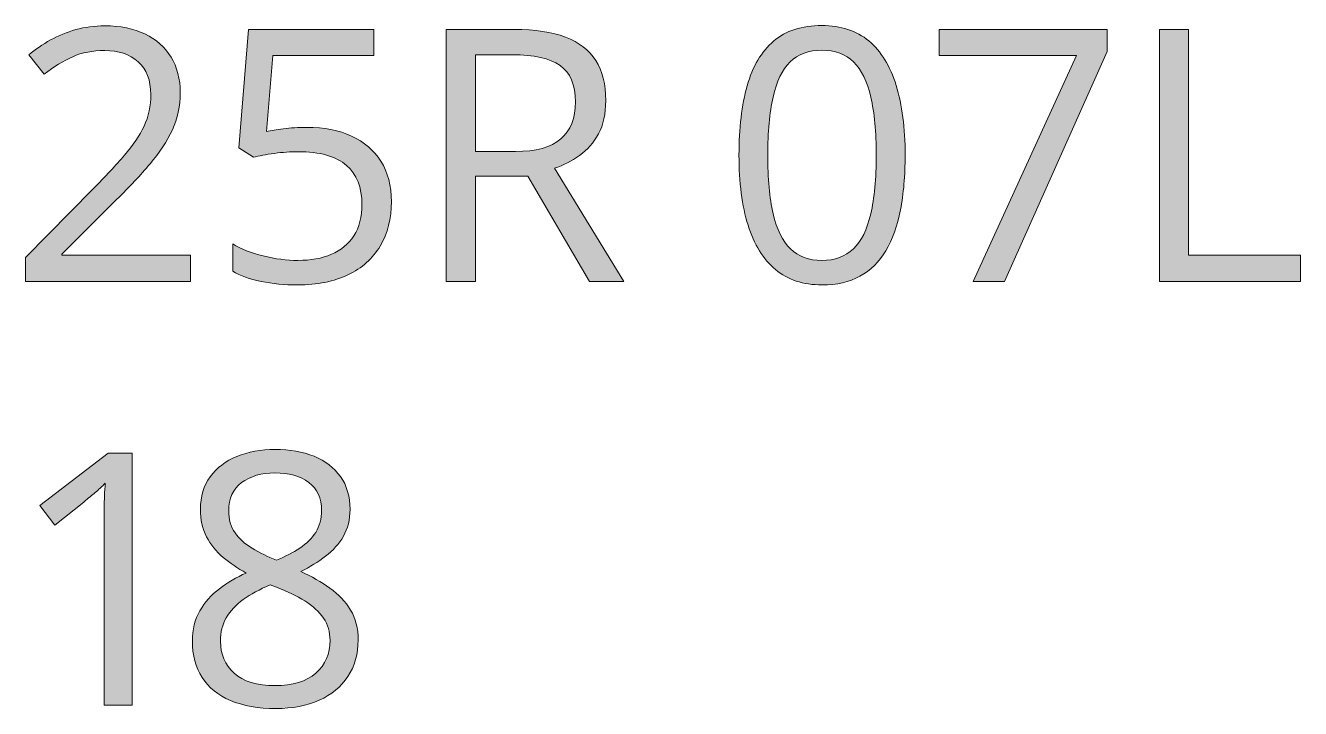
# Model space of a CAD drawing. Extents: x 210.6 to 255.3, y -405.4 to -353.4.
# Drawn here: x 210.62 to 253.97, y -405.43 to -382.21 of the extents above; entities that cross this region are included whole.
import ezdxf

# ---------------------------------------------------------------- set-up
doc = ezdxf.new("R2010")
doc.units = 0
doc.header["$MEASUREMENT"] = 0
doc.layers.add('Layer 1', color=7, linetype='Continuous', lineweight=0)

# ---------------------------------------------------------------- blocks, each defined once
blk = doc.blocks.new('Block_1')
at = {"layer": 'Layer 1', "true_color": 0x231f20, "transparency": 33554687}
h = blk.add_hatch(color=250, dxfattribs=at)
h.dxf.hatch_style = 2
edge = h.paths.add_edge_path()
edge.add_spline(control_points=[(216.233, -390.911), (216.233, -390.911), (210.62, -390.911), (210.62, -390.911), (210.62, -390.911), (210.62, -390.097), (210.62, -390.097), (210.62, -390.097), (212.911, -387.771), (212.911, -387.771), (213.336, -387.341), (213.695, -386.958), (213.986, -386.622), (214.277, -386.286), (214.499, -385.955), (214.651, -385.629), (214.803, -385.303), (214.879, -384.944), (214.879, -384.554), (214.879, -384.069), (214.736, -383.699), (214.449, -383.443), (214.162, -383.188), (213.784, -383.06), (213.315, -383.06), (212.905, -383.06), (212.542, -383.13), (212.225, -383.271), (211.909, -383.411), (211.584, -383.61), (211.252, -383.868), (211.252, -383.868), (210.731, -383.212), (210.731, -383.212), (210.958, -383.021), (211.205, -382.851), (211.472, -382.702), (211.74, -382.554), (212.027, -382.437), (212.333, -382.351), (212.64, -382.265), (212.967, -382.222), (213.315, -382.222), (213.842, -382.222), (214.297, -382.313), (214.68, -382.497), (215.063, -382.681), (215.359, -382.942), (215.568, -383.282), (215.777, -383.622), (215.881, -384.026), (215.881, -384.495), (215.881, -384.948), (215.792, -385.369), (215.612, -385.758), (215.432, -386.146), (215.18, -386.531), (214.856, -386.912), (214.532, -387.293), (214.153, -387.696), (213.719, -388.122), (213.719, -388.122), (211.856, -389.979), (211.856, -389.979), (211.856, -389.979), (211.856, -390.021), (211.856, -390.021), (211.856, -390.021), (216.233, -390.021), (216.233, -390.021), (216.233, -390.021), (216.233, -390.911), (216.233, -390.911)], knot_values=[0, 0, 0, 0, 1, 1, 1, 2, 2, 2, 3, 3, 3, 4, 4, 4, 5, 5, 5, 6, 6, 6, 7, 7, 7, 8, 8, 8, 9, 9, 9, 10, 10, 10, 11, 11, 11, 12, 12, 12, 13, 13, 13, 14, 14, 14, 15, 15, 15, 16, 16, 16, 17, 17, 17, 18, 18, 18, 19, 19, 19, 20, 20, 20, 21, 21, 21, 22, 22, 22, 23, 23, 23, 24, 24, 24, 24], degree=3, periodic=0)
h = blk.add_hatch(color=250, dxfattribs=at)
h.dxf.hatch_style = 2
edge = h.paths.add_edge_path()
edge.add_spline(control_points=[(235.856, -386.616), (235.856, -387.413), (235.917, -388.077), (236.038, -388.608), (236.159, -389.14), (236.355, -389.537), (236.626, -389.801), (236.898, -390.064), (237.254, -390.196), (237.696, -390.196), (238.137, -390.196), (238.494, -390.065), (238.765, -389.804), (239.037, -389.542), (239.234, -389.146), (239.357, -388.614), (239.48, -388.083), (239.542, -387.417), (239.542, -386.616), (239.542, -385.831), (239.481, -385.174), (239.36, -384.645), (239.239, -384.115), (239.043, -383.717), (238.774, -383.449), (238.504, -383.182), (238.145, -383.048), (237.696, -383.048), (237.247, -383.048), (236.887, -383.182), (236.618, -383.449), (236.348, -383.717), (236.154, -384.115), (236.035, -384.645), (235.916, -385.174), (235.856, -385.831), (235.856, -386.616)], knot_values=[0, 0, 0, 0, 1, 1, 1, 2, 2, 2, 3, 3, 3, 4, 4, 4, 5, 5, 5, 6, 6, 6, 7, 7, 7, 8, 8, 8, 9, 9, 9, 10, 10, 10, 11, 11, 11, 12, 12, 12, 12], degree=3, periodic=0)
edge = h.paths.add_edge_path()
edge.add_spline(control_points=[(240.526, -386.616), (240.526, -387.312), (240.473, -387.933), (240.368, -388.479), (240.262, -389.026), (240.096, -389.489), (239.87, -389.868), (239.643, -390.247), (239.35, -390.535), (238.991, -390.732), (238.631, -390.93), (238.2, -391.028), (237.696, -391.028), (237.059, -391.028), (236.533, -390.854), (236.117, -390.507), (235.701, -390.159), (235.39, -389.656), (235.185, -388.998), (234.98, -388.34), (234.877, -387.546), (234.877, -386.616), (234.877, -385.702), (234.97, -384.916), (235.156, -384.258), (235.341, -383.6), (235.641, -383.094), (236.055, -382.74), (236.469, -382.387), (237.016, -382.21), (237.696, -382.21), (238.34, -382.21), (238.872, -382.385), (239.29, -382.734), (239.708, -383.084), (240.018, -383.588), (240.221, -384.246), (240.424, -384.904), (240.526, -385.694), (240.526, -386.616)], knot_values=[0, 0, 0, 0, 1, 1, 1, 2, 2, 2, 3, 3, 3, 4, 4, 4, 5, 5, 5, 6, 6, 6, 7, 7, 7, 8, 8, 8, 9, 9, 9, 10, 10, 10, 11, 11, 11, 12, 12, 12, 13, 13, 13, 13], degree=3, periodic=0)
h = blk.add_hatch(color=250, dxfattribs=at)
h.dxf.hatch_style = 2
edge = h.paths.add_edge_path()
edge.add_spline(control_points=[(220.188, -385.673), (220.77, -385.673), (221.276, -385.771), (221.706, -385.969), (222.135, -386.166), (222.468, -386.452), (222.705, -386.827), (222.941, -387.202), (223.059, -387.657), (223.059, -388.192), (223.059, -388.778), (222.932, -389.283), (222.678, -389.707), (222.424, -390.131), (222.059, -390.457), (221.583, -390.686), (221.106, -390.914), (220.536, -391.028), (219.872, -391.028), (219.426, -391.028), (219.012, -390.989), (218.629, -390.911), (218.247, -390.833), (217.924, -390.716), (217.663, -390.56), (217.663, -390.56), (217.663, -389.634), (217.663, -389.634), (217.948, -389.806), (218.293, -389.942), (218.7, -390.044), (219.106, -390.146), (219.5, -390.196), (219.883, -390.196), (220.317, -390.196), (220.697, -390.127), (221.023, -389.988), (221.349, -389.85), (221.603, -389.639), (221.785, -389.355), (221.966, -389.072), (222.057, -388.716), (222.057, -388.286), (222.057, -387.716), (221.882, -387.275), (221.533, -386.965), (221.183, -386.654), (220.631, -386.499), (219.877, -386.499), (219.635, -386.499), (219.37, -386.519), (219.081, -386.558), (218.792, -386.597), (218.553, -386.64), (218.366, -386.687), (218.366, -386.687), (217.874, -386.364), (217.874, -386.364), (217.874, -386.364), (218.202, -382.345), (218.202, -382.345), (218.202, -382.345), (222.461, -382.345), (222.461, -382.345), (222.461, -382.345), (222.461, -383.235), (222.461, -383.235), (222.461, -383.235), (219.034, -383.235), (219.034, -383.235), (219.034, -383.235), (218.817, -385.819), (218.817, -385.819), (218.965, -385.788), (219.157, -385.756), (219.391, -385.723), (219.625, -385.689), (219.891, -385.673), (220.188, -385.673)], knot_values=[0, 0, 0, 0, 1, 1, 1, 2, 2, 2, 3, 3, 3, 4, 4, 4, 5, 5, 5, 6, 6, 6, 7, 7, 7, 8, 8, 8, 9, 9, 9, 10, 10, 10, 11, 11, 11, 12, 12, 12, 13, 13, 13, 14, 14, 14, 15, 15, 15, 16, 16, 16, 17, 17, 17, 18, 18, 18, 19, 19, 19, 20, 20, 20, 21, 21, 21, 22, 22, 22, 23, 23, 23, 24, 24, 24, 25, 25, 25, 26, 26, 26, 26], degree=3, periodic=0)
h = blk.add_hatch(color=250, dxfattribs=at)
h.dxf.hatch_style = 2
edge = h.paths.add_edge_path()
edge.add_spline(control_points=[(227.178, -383.206), (227.178, -383.206), (225.918, -383.206), (225.918, -383.206), (225.918, -383.206), (225.918, -386.493), (225.918, -386.493), (225.918, -386.493), (227.278, -386.493), (227.278, -386.493), (227.977, -386.493), (228.492, -386.351), (228.822, -386.065), (229.152, -385.78), (229.317, -385.36), (229.317, -384.806), (229.317, -384.224), (229.142, -383.812), (228.792, -383.569), (228.443, -383.327), (227.905, -383.206), (227.178, -383.206)], knot_values=[0, 0, 0, 0, 1, 1, 1, 2, 2, 2, 3, 3, 3, 4, 4, 4, 5, 5, 5, 6, 6, 6, 7, 7, 7, 7], degree=3, periodic=0)
edge = h.paths.add_edge_path()
edge.add_spline(control_points=[(227.237, -382.345), (227.94, -382.345), (228.521, -382.432), (228.98, -382.605), (229.439, -382.779), (229.782, -383.044), (230.008, -383.399), (230.235, -383.755), (230.348, -384.208), (230.348, -384.759), (230.348, -385.212), (230.266, -385.59), (230.102, -385.893), (229.938, -386.195), (229.723, -386.44), (229.458, -386.628), (229.192, -386.815), (228.909, -386.96), (228.608, -387.062), (228.608, -387.062), (230.958, -390.911), (230.958, -390.911), (230.958, -390.911), (229.797, -390.911), (229.797, -390.911), (229.797, -390.911), (227.7, -387.337), (227.7, -387.337), (227.7, -387.337), (225.918, -387.337), (225.918, -387.337), (225.918, -387.337), (225.918, -390.911), (225.918, -390.911), (225.918, -390.911), (224.922, -390.911), (224.922, -390.911), (224.922, -390.911), (224.922, -382.345), (224.922, -382.345), (224.922, -382.345), (227.237, -382.345), (227.237, -382.345)], knot_values=[0, 0, 0, 0, 1, 1, 1, 2, 2, 2, 3, 3, 3, 4, 4, 4, 5, 5, 5, 6, 6, 6, 7, 7, 7, 8, 8, 8, 9, 9, 9, 10, 10, 10, 11, 11, 11, 12, 12, 12, 13, 13, 13, 14, 14, 14, 14], degree=3, periodic=0)
h = blk.add_hatch(color=250, dxfattribs=at)
h.dxf.hatch_style = 2
edge = h.paths.add_edge_path()
edge.add_spline(control_points=[(242.834, -390.911), (242.834, -390.911), (246.35, -383.235), (246.35, -383.235), (246.35, -383.235), (241.68, -383.235), (241.68, -383.235), (241.68, -383.235), (241.68, -382.345), (241.68, -382.345), (241.68, -382.345), (247.393, -382.345), (247.393, -382.345), (247.393, -382.345), (247.393, -383.095), (247.393, -383.095), (247.393, -383.095), (243.901, -390.911), (243.901, -390.911), (243.901, -390.911), (242.834, -390.911), (242.834, -390.911)], knot_values=[0, 0, 0, 0, 1, 1, 1, 2, 2, 2, 3, 3, 3, 4, 4, 4, 5, 5, 5, 6, 6, 6, 7, 7, 7, 7], degree=3, periodic=0)
h = blk.add_hatch(color=250, dxfattribs=at)
h.dxf.hatch_style = 2
edge = h.paths.add_edge_path()
edge.add_spline(control_points=[(249.168, -390.911), (249.168, -390.911), (249.168, -382.345), (249.168, -382.345), (249.168, -382.345), (250.165, -382.345), (250.165, -382.345), (250.165, -382.345), (250.165, -390.021), (250.165, -390.021), (250.165, -390.021), (253.967, -390.021), (253.967, -390.021), (253.967, -390.021), (253.967, -390.911), (253.967, -390.911), (253.967, -390.911), (249.168, -390.911), (249.168, -390.911)], knot_values=[0, 0, 0, 0, 1, 1, 1, 2, 2, 2, 3, 3, 3, 4, 4, 4, 5, 5, 5, 6, 6, 6, 6], degree=3, periodic=0)
h = blk.add_hatch(color=250, dxfattribs=at)
h.dxf.hatch_style = 2
edge = h.paths.add_edge_path()
edge.add_spline(control_points=[(219.099, -397.419), (218.638, -397.419), (218.261, -397.529), (217.968, -397.75), (217.675, -397.971), (217.529, -398.288), (217.529, -398.702), (217.529, -398.999), (217.6, -399.25), (217.743, -399.455), (217.885, -399.66), (218.08, -399.836), (218.326, -399.982), (218.572, -400.129), (218.847, -400.265), (219.152, -400.39), (219.449, -400.265), (219.712, -400.127), (219.943, -399.977), (220.173, -399.826), (220.355, -399.647), (220.488, -399.44), (220.621, -399.233), (220.687, -398.985), (220.687, -398.696), (220.687, -398.282), (220.542, -397.966), (220.25, -397.747), (219.959, -397.528), (219.576, -397.419), (219.099, -397.419)], knot_values=[0, 0, 0, 0, 1, 1, 1, 2, 2, 2, 3, 3, 3, 4, 4, 4, 5, 5, 5, 6, 6, 6, 7, 7, 7, 8, 8, 8, 9, 9, 9, 10, 10, 10, 10], degree=3, periodic=0)
edge = h.paths.add_edge_path()
edge.add_spline(control_points=[(217.248, -403.144), (217.248, -403.581), (217.402, -403.941), (217.71, -404.225), (218.019, -404.508), (218.486, -404.649), (219.111, -404.649), (219.705, -404.649), (220.164, -404.508), (220.488, -404.225), (220.812, -403.941), (220.974, -403.569), (220.974, -403.108), (220.974, -402.823), (220.9, -402.572), (220.751, -402.355), (220.603, -402.139), (220.392, -401.944), (220.119, -401.772), (219.845, -401.601), (219.523, -401.444), (219.152, -401.304), (219.152, -401.304), (218.941, -401.228), (218.941, -401.228), (218.582, -401.376), (218.276, -401.541), (218.024, -401.723), (217.772, -401.904), (217.58, -402.11), (217.447, -402.341), (217.314, -402.571), (217.248, -402.839), (217.248, -403.144)], knot_values=[0, 0, 0, 0, 1, 1, 1, 2, 2, 2, 3, 3, 3, 4, 4, 4, 5, 5, 5, 6, 6, 6, 7, 7, 7, 8, 8, 8, 9, 9, 9, 10, 10, 10, 11, 11, 11, 11], degree=3, periodic=0)
edge = h.paths.add_edge_path()
edge.add_spline(control_points=[(219.111, -396.622), (219.607, -396.622), (220.046, -396.7), (220.429, -396.856), (220.812, -397.013), (221.112, -397.242), (221.329, -397.545), (221.545, -397.848), (221.654, -398.22), (221.654, -398.661), (221.654, -399.009), (221.579, -399.312), (221.428, -399.572), (221.278, -399.832), (221.076, -400.059), (220.822, -400.252), (220.568, -400.445), (220.287, -400.618), (219.978, -400.771), (220.345, -400.938), (220.676, -401.128), (220.971, -401.339), (221.266, -401.55), (221.5, -401.798), (221.671, -402.083), (221.843, -402.368), (221.929, -402.706), (221.929, -403.097), (221.929, -403.577), (221.813, -403.992), (221.581, -404.342), (221.348, -404.691), (221.023, -404.96), (220.605, -405.147), (220.187, -405.335), (219.697, -405.429), (219.134, -405.429), (218.529, -405.429), (218.014, -405.338), (217.59, -405.156), (217.167, -404.975), (216.844, -404.713), (216.624, -404.371), (216.403, -404.029), (216.292, -403.618), (216.292, -403.138), (216.292, -402.743), (216.376, -402.4), (216.544, -402.109), (216.712, -401.818), (216.935, -401.567), (217.212, -401.356), (217.49, -401.146), (217.792, -400.968), (218.121, -400.823), (217.835, -400.667), (217.575, -400.489), (217.338, -400.29), (217.102, -400.091), (216.915, -399.857), (216.776, -399.59), (216.637, -399.322), (216.568, -399.011), (216.568, -398.655), (216.568, -398.222), (216.678, -397.854), (216.899, -397.551), (217.12, -397.248), (217.422, -397.018), (217.807, -396.859), (218.192, -396.701), (218.626, -396.622), (219.111, -396.622)], knot_values=[0, 0, 0, 0, 1, 1, 1, 2, 2, 2, 3, 3, 3, 4, 4, 4, 5, 5, 5, 6, 6, 6, 7, 7, 7, 8, 8, 8, 9, 9, 9, 10, 10, 10, 11, 11, 11, 12, 12, 12, 13, 13, 13, 14, 14, 14, 15, 15, 15, 16, 16, 16, 17, 17, 17, 18, 18, 18, 19, 19, 19, 20, 20, 20, 21, 21, 21, 22, 22, 22, 23, 23, 23, 24, 24, 24, 24], degree=3, periodic=0)
h = blk.add_hatch(color=250, dxfattribs=at)
h.dxf.hatch_style = 2
edge = h.paths.add_edge_path()
edge.add_spline(control_points=[(214.241, -405.312), (214.241, -405.312), (213.292, -405.312), (213.292, -405.312), (213.292, -405.312), (213.292, -399.241), (213.292, -399.241), (213.292, -399.011), (213.292, -398.812), (213.294, -398.646), (213.296, -398.48), (213.3, -398.328), (213.306, -398.189), (213.312, -398.051), (213.321, -397.909), (213.333, -397.765), (213.211, -397.89), (213.098, -397.996), (212.993, -398.084), (212.887, -398.172), (212.756, -398.28), (212.6, -398.409), (212.6, -398.409), (211.622, -399.194), (211.622, -399.194), (211.622, -399.194), (211.112, -398.532), (211.112, -398.532), (211.112, -398.532), (213.432, -396.745), (213.432, -396.745), (213.432, -396.745), (214.241, -396.745), (214.241, -396.745), (214.241, -396.745), (214.241, -405.312), (214.241, -405.312)], knot_values=[0, 0, 0, 0, 1, 1, 1, 2, 2, 2, 3, 3, 3, 4, 4, 4, 5, 5, 5, 6, 6, 6, 7, 7, 7, 8, 8, 8, 9, 9, 9, 10, 10, 10, 11, 11, 11, 12, 12, 12, 12], degree=3, periodic=0)
at = {"layer": 'Layer 1'}
for points, knots in [([(216.233, -390.911), (216.233, -390.911), (210.62, -390.911), (210.62, -390.911), (210.62, -390.911), (210.62, -390.097), (210.62, -390.097), (210.62, -390.097), (212.911, -387.771), (212.911, -387.771), (213.336, -387.341), (213.695, -386.958), (213.986, -386.622), (214.277, -386.286), (214.499, -385.955), (214.651, -385.629), (214.803, -385.303), (214.879, -384.944), (214.879, -384.554), (214.879, -384.069), (214.736, -383.699), (214.449, -383.443), (214.162, -383.188), (213.784, -383.06), (213.315, -383.06), (212.905, -383.06), (212.542, -383.13), (212.225, -383.271), (211.909, -383.411), (211.584, -383.61), (211.252, -383.868), (211.252, -383.868), (210.731, -383.212), (210.731, -383.212), (210.958, -383.021), (211.205, -382.851), (211.472, -382.702), (211.74, -382.554), (212.027, -382.437), (212.333, -382.351), (212.64, -382.265), (212.967, -382.222), (213.315, -382.222), (213.842, -382.222), (214.297, -382.313), (214.68, -382.497), (215.063, -382.681), (215.359, -382.942), (215.568, -383.282), (215.777, -383.622), (215.881, -384.026), (215.881, -384.495), (215.881, -384.948), (215.792, -385.369), (215.612, -385.758), (215.432, -386.146), (215.18, -386.531), (214.856, -386.912), (214.532, -387.293), (214.153, -387.696), (213.719, -388.122), (213.719, -388.122), (211.856, -389.979), (211.856, -389.979), (211.856, -389.979), (211.856, -390.021), (211.856, -390.021), (211.856, -390.021), (216.233, -390.021), (216.233, -390.021), (216.233, -390.021), (216.233, -390.911), (216.233, -390.911)], [0, 0, 0, 0, 1, 1, 1, 2, 2, 2, 3, 3, 3, 4, 4, 4, 5, 5, 5, 6, 6, 6, 7, 7, 7, 8, 8, 8, 9, 9, 9, 10, 10, 10, 11, 11, 11, 12, 12, 12, 13, 13, 13, 14, 14, 14, 15, 15, 15, 16, 16, 16, 17, 17, 17, 18, 18, 18, 19, 19, 19, 20, 20, 20, 21, 21, 21, 22, 22, 22, 23, 23, 23, 24, 24, 24, 24]), ([(240.526, -386.616), (240.526, -387.312), (240.473, -387.933), (240.368, -388.479), (240.262, -389.026), (240.096, -389.489), (239.87, -389.868), (239.643, -390.247), (239.35, -390.535), (238.991, -390.732), (238.631, -390.93), (238.2, -391.028), (237.696, -391.028), (237.059, -391.028), (236.533, -390.854), (236.117, -390.507), (235.701, -390.159), (235.39, -389.656), (235.185, -388.998), (234.98, -388.34), (234.877, -387.546), (234.877, -386.616), (234.877, -385.702), (234.97, -384.916), (235.156, -384.258), (235.341, -383.6), (235.641, -383.094), (236.055, -382.74), (236.469, -382.387), (237.016, -382.21), (237.696, -382.21), (238.34, -382.21), (238.872, -382.385), (239.29, -382.734), (239.708, -383.084), (240.018, -383.588), (240.221, -384.246), (240.424, -384.904), (240.526, -385.694), (240.526, -386.616)], [0, 0, 0, 0, 1, 1, 1, 2, 2, 2, 3, 3, 3, 4, 4, 4, 5, 5, 5, 6, 6, 6, 7, 7, 7, 8, 8, 8, 9, 9, 9, 10, 10, 10, 11, 11, 11, 12, 12, 12, 13, 13, 13, 13]), ([(220.188, -385.673), (220.77, -385.673), (221.276, -385.771), (221.706, -385.969), (222.135, -386.166), (222.468, -386.452), (222.705, -386.827), (222.941, -387.202), (223.059, -387.657), (223.059, -388.192), (223.059, -388.778), (222.932, -389.283), (222.678, -389.707), (222.424, -390.131), (222.059, -390.457), (221.583, -390.686), (221.106, -390.914), (220.536, -391.028), (219.872, -391.028), (219.426, -391.028), (219.012, -390.989), (218.629, -390.911), (218.247, -390.833), (217.924, -390.716), (217.663, -390.56), (217.663, -390.56), (217.663, -389.634), (217.663, -389.634), (217.948, -389.806), (218.293, -389.942), (218.7, -390.044), (219.106, -390.146), (219.5, -390.196), (219.883, -390.196), (220.317, -390.196), (220.697, -390.127), (221.023, -389.988), (221.349, -389.85), (221.603, -389.639), (221.785, -389.355), (221.966, -389.072), (222.057, -388.716), (222.057, -388.286), (222.057, -387.716), (221.882, -387.275), (221.533, -386.965), (221.183, -386.654), (220.631, -386.499), (219.877, -386.499), (219.635, -386.499), (219.37, -386.519), (219.081, -386.558), (218.792, -386.597), (218.553, -386.64), (218.366, -386.687), (218.366, -386.687), (217.874, -386.364), (217.874, -386.364), (217.874, -386.364), (218.202, -382.345), (218.202, -382.345), (218.202, -382.345), (222.461, -382.345), (222.461, -382.345), (222.461, -382.345), (222.461, -383.235), (222.461, -383.235), (222.461, -383.235), (219.034, -383.235), (219.034, -383.235), (219.034, -383.235), (218.817, -385.819), (218.817, -385.819), (218.965, -385.788), (219.157, -385.756), (219.391, -385.723), (219.625, -385.689), (219.891, -385.673), (220.188, -385.673)], [0, 0, 0, 0, 1, 1, 1, 2, 2, 2, 3, 3, 3, 4, 4, 4, 5, 5, 5, 6, 6, 6, 7, 7, 7, 8, 8, 8, 9, 9, 9, 10, 10, 10, 11, 11, 11, 12, 12, 12, 13, 13, 13, 14, 14, 14, 15, 15, 15, 16, 16, 16, 17, 17, 17, 18, 18, 18, 19, 19, 19, 20, 20, 20, 21, 21, 21, 22, 22, 22, 23, 23, 23, 24, 24, 24, 25, 25, 25, 26, 26, 26, 26]), ([(227.237, -382.345), (227.94, -382.345), (228.521, -382.432), (228.98, -382.605), (229.439, -382.779), (229.782, -383.044), (230.008, -383.399), (230.235, -383.755), (230.348, -384.208), (230.348, -384.759), (230.348, -385.212), (230.266, -385.59), (230.102, -385.893), (229.938, -386.195), (229.723, -386.44), (229.458, -386.628), (229.192, -386.815), (228.909, -386.96), (228.608, -387.062), (228.608, -387.062), (230.958, -390.911), (230.958, -390.911), (230.958, -390.911), (229.797, -390.911), (229.797, -390.911), (229.797, -390.911), (227.7, -387.337), (227.7, -387.337), (227.7, -387.337), (225.918, -387.337), (225.918, -387.337), (225.918, -387.337), (225.918, -390.911), (225.918, -390.911), (225.918, -390.911), (224.922, -390.911), (224.922, -390.911), (224.922, -390.911), (224.922, -382.345), (224.922, -382.345), (224.922, -382.345), (227.237, -382.345), (227.237, -382.345)], [0, 0, 0, 0, 1, 1, 1, 2, 2, 2, 3, 3, 3, 4, 4, 4, 5, 5, 5, 6, 6, 6, 7, 7, 7, 8, 8, 8, 9, 9, 9, 10, 10, 10, 11, 11, 11, 12, 12, 12, 13, 13, 13, 14, 14, 14, 14]), ([(242.834, -390.911), (242.834, -390.911), (246.35, -383.235), (246.35, -383.235), (246.35, -383.235), (241.68, -383.235), (241.68, -383.235), (241.68, -383.235), (241.68, -382.345), (241.68, -382.345), (241.68, -382.345), (247.393, -382.345), (247.393, -382.345), (247.393, -382.345), (247.393, -383.095), (247.393, -383.095), (247.393, -383.095), (243.901, -390.911), (243.901, -390.911), (243.901, -390.911), (242.834, -390.911), (242.834, -390.911)], [0, 0, 0, 0, 1, 1, 1, 2, 2, 2, 3, 3, 3, 4, 4, 4, 5, 5, 5, 6, 6, 6, 7, 7, 7, 7]), ([(249.168, -390.911), (249.168, -390.911), (249.168, -382.345), (249.168, -382.345), (249.168, -382.345), (250.165, -382.345), (250.165, -382.345), (250.165, -382.345), (250.165, -390.021), (250.165, -390.021), (250.165, -390.021), (253.967, -390.021), (253.967, -390.021), (253.967, -390.021), (253.967, -390.911), (253.967, -390.911), (253.967, -390.911), (249.168, -390.911), (249.168, -390.911)], [0, 0, 0, 0, 1, 1, 1, 2, 2, 2, 3, 3, 3, 4, 4, 4, 5, 5, 5, 6, 6, 6, 6]), ([(235.856, -386.616), (235.856, -387.413), (235.917, -388.077), (236.038, -388.608), (236.159, -389.14), (236.355, -389.537), (236.626, -389.801), (236.898, -390.064), (237.254, -390.196), (237.696, -390.196), (238.137, -390.196), (238.494, -390.065), (238.765, -389.804), (239.037, -389.542), (239.234, -389.146), (239.357, -388.614), (239.48, -388.083), (239.542, -387.417), (239.542, -386.616), (239.542, -385.831), (239.481, -385.174), (239.36, -384.645), (239.239, -384.115), (239.043, -383.717), (238.774, -383.449), (238.504, -383.182), (238.145, -383.048), (237.696, -383.048), (237.247, -383.048), (236.887, -383.182), (236.618, -383.449), (236.348, -383.717), (236.154, -384.115), (236.035, -384.645), (235.916, -385.174), (235.856, -385.831), (235.856, -386.616)], [0, 0, 0, 0, 1, 1, 1, 2, 2, 2, 3, 3, 3, 4, 4, 4, 5, 5, 5, 6, 6, 6, 7, 7, 7, 8, 8, 8, 9, 9, 9, 10, 10, 10, 11, 11, 11, 12, 12, 12, 12]), ([(227.178, -383.206), (227.178, -383.206), (225.918, -383.206), (225.918, -383.206), (225.918, -383.206), (225.918, -386.493), (225.918, -386.493), (225.918, -386.493), (227.278, -386.493), (227.278, -386.493), (227.977, -386.493), (228.492, -386.351), (228.822, -386.065), (229.152, -385.78), (229.317, -385.36), (229.317, -384.806), (229.317, -384.224), (229.142, -383.812), (228.792, -383.569), (228.443, -383.327), (227.905, -383.206), (227.178, -383.206)], [0, 0, 0, 0, 1, 1, 1, 2, 2, 2, 3, 3, 3, 4, 4, 4, 5, 5, 5, 6, 6, 6, 7, 7, 7, 7]), ([(219.111, -396.622), (219.607, -396.622), (220.046, -396.7), (220.429, -396.856), (220.812, -397.013), (221.112, -397.242), (221.329, -397.545), (221.545, -397.848), (221.654, -398.22), (221.654, -398.661), (221.654, -399.009), (221.579, -399.312), (221.428, -399.572), (221.278, -399.832), (221.076, -400.059), (220.822, -400.252), (220.568, -400.445), (220.287, -400.618), (219.978, -400.771), (220.345, -400.938), (220.676, -401.128), (220.971, -401.339), (221.266, -401.55), (221.5, -401.798), (221.671, -402.083), (221.843, -402.368), (221.929, -402.706), (221.929, -403.097), (221.929, -403.577), (221.813, -403.992), (221.581, -404.342), (221.348, -404.691), (221.023, -404.96), (220.605, -405.147), (220.187, -405.335), (219.697, -405.429), (219.134, -405.429), (218.529, -405.429), (218.014, -405.338), (217.59, -405.156), (217.167, -404.975), (216.844, -404.713), (216.624, -404.371), (216.403, -404.029), (216.292, -403.618), (216.292, -403.138), (216.292, -402.743), (216.376, -402.4), (216.544, -402.109), (216.712, -401.818), (216.935, -401.567), (217.212, -401.356), (217.49, -401.146), (217.792, -400.968), (218.121, -400.823), (217.835, -400.667), (217.575, -400.489), (217.338, -400.29), (217.102, -400.091), (216.915, -399.857), (216.776, -399.59), (216.637, -399.322), (216.568, -399.011), (216.568, -398.655), (216.568, -398.222), (216.678, -397.854), (216.899, -397.551), (217.12, -397.248), (217.422, -397.018), (217.807, -396.859), (218.192, -396.701), (218.626, -396.622), (219.111, -396.622)], [0, 0, 0, 0, 1, 1, 1, 2, 2, 2, 3, 3, 3, 4, 4, 4, 5, 5, 5, 6, 6, 6, 7, 7, 7, 8, 8, 8, 9, 9, 9, 10, 10, 10, 11, 11, 11, 12, 12, 12, 13, 13, 13, 14, 14, 14, 15, 15, 15, 16, 16, 16, 17, 17, 17, 18, 18, 18, 19, 19, 19, 20, 20, 20, 21, 21, 21, 22, 22, 22, 23, 23, 23, 24, 24, 24, 24]), ([(214.241, -405.312), (214.241, -405.312), (213.292, -405.312), (213.292, -405.312), (213.292, -405.312), (213.292, -399.241), (213.292, -399.241), (213.292, -399.011), (213.292, -398.812), (213.294, -398.646), (213.296, -398.48), (213.3, -398.328), (213.306, -398.189), (213.312, -398.051), (213.321, -397.909), (213.333, -397.765), (213.211, -397.89), (213.098, -397.996), (212.993, -398.084), (212.887, -398.172), (212.756, -398.28), (212.6, -398.409), (212.6, -398.409), (211.622, -399.194), (211.622, -399.194), (211.622, -399.194), (211.112, -398.532), (211.112, -398.532), (211.112, -398.532), (213.432, -396.745), (213.432, -396.745), (213.432, -396.745), (214.241, -396.745), (214.241, -396.745), (214.241, -396.745), (214.241, -405.312), (214.241, -405.312)], [0, 0, 0, 0, 1, 1, 1, 2, 2, 2, 3, 3, 3, 4, 4, 4, 5, 5, 5, 6, 6, 6, 7, 7, 7, 8, 8, 8, 9, 9, 9, 10, 10, 10, 11, 11, 11, 12, 12, 12, 12]), ([(219.099, -397.419), (218.638, -397.419), (218.261, -397.529), (217.968, -397.75), (217.675, -397.971), (217.529, -398.288), (217.529, -398.702), (217.529, -398.999), (217.6, -399.25), (217.743, -399.455), (217.885, -399.66), (218.08, -399.836), (218.326, -399.982), (218.572, -400.129), (218.847, -400.265), (219.152, -400.39), (219.449, -400.265), (219.712, -400.127), (219.943, -399.977), (220.173, -399.826), (220.355, -399.647), (220.488, -399.44), (220.621, -399.233), (220.687, -398.985), (220.687, -398.696), (220.687, -398.282), (220.542, -397.966), (220.25, -397.747), (219.959, -397.528), (219.576, -397.419), (219.099, -397.419)], [0, 0, 0, 0, 1, 1, 1, 2, 2, 2, 3, 3, 3, 4, 4, 4, 5, 5, 5, 6, 6, 6, 7, 7, 7, 8, 8, 8, 9, 9, 9, 10, 10, 10, 10]), ([(217.248, -403.144), (217.248, -403.581), (217.402, -403.941), (217.71, -404.225), (218.019, -404.508), (218.486, -404.649), (219.111, -404.649), (219.705, -404.649), (220.164, -404.508), (220.488, -404.225), (220.812, -403.941), (220.974, -403.569), (220.974, -403.108), (220.974, -402.823), (220.9, -402.572), (220.751, -402.355), (220.603, -402.139), (220.392, -401.944), (220.119, -401.772), (219.845, -401.601), (219.523, -401.444), (219.152, -401.304), (219.152, -401.304), (218.941, -401.228), (218.941, -401.228), (218.582, -401.376), (218.276, -401.541), (218.024, -401.723), (217.772, -401.904), (217.58, -402.11), (217.447, -402.341), (217.314, -402.571), (217.248, -402.839), (217.248, -403.144)], [0, 0, 0, 0, 1, 1, 1, 2, 2, 2, 3, 3, 3, 4, 4, 4, 5, 5, 5, 6, 6, 6, 7, 7, 7, 8, 8, 8, 9, 9, 9, 10, 10, 10, 11, 11, 11, 11])]:
    blk.add_open_spline(points, degree=3, knots=knots, dxfattribs=at)
blk = doc.blocks.new('Block_0')
at = {"layer": 'Layer 1'}
blk.add_blockref('Block_1', (0, 0), dxfattribs=at)

msp = doc.modelspace()

# ---------------------------------------------------------------- block references
at = {"layer": 'Layer 1'}
msp.add_blockref('Block_0', (0, 0), dxfattribs=at)

doc.saveas('drawing.dxf')
